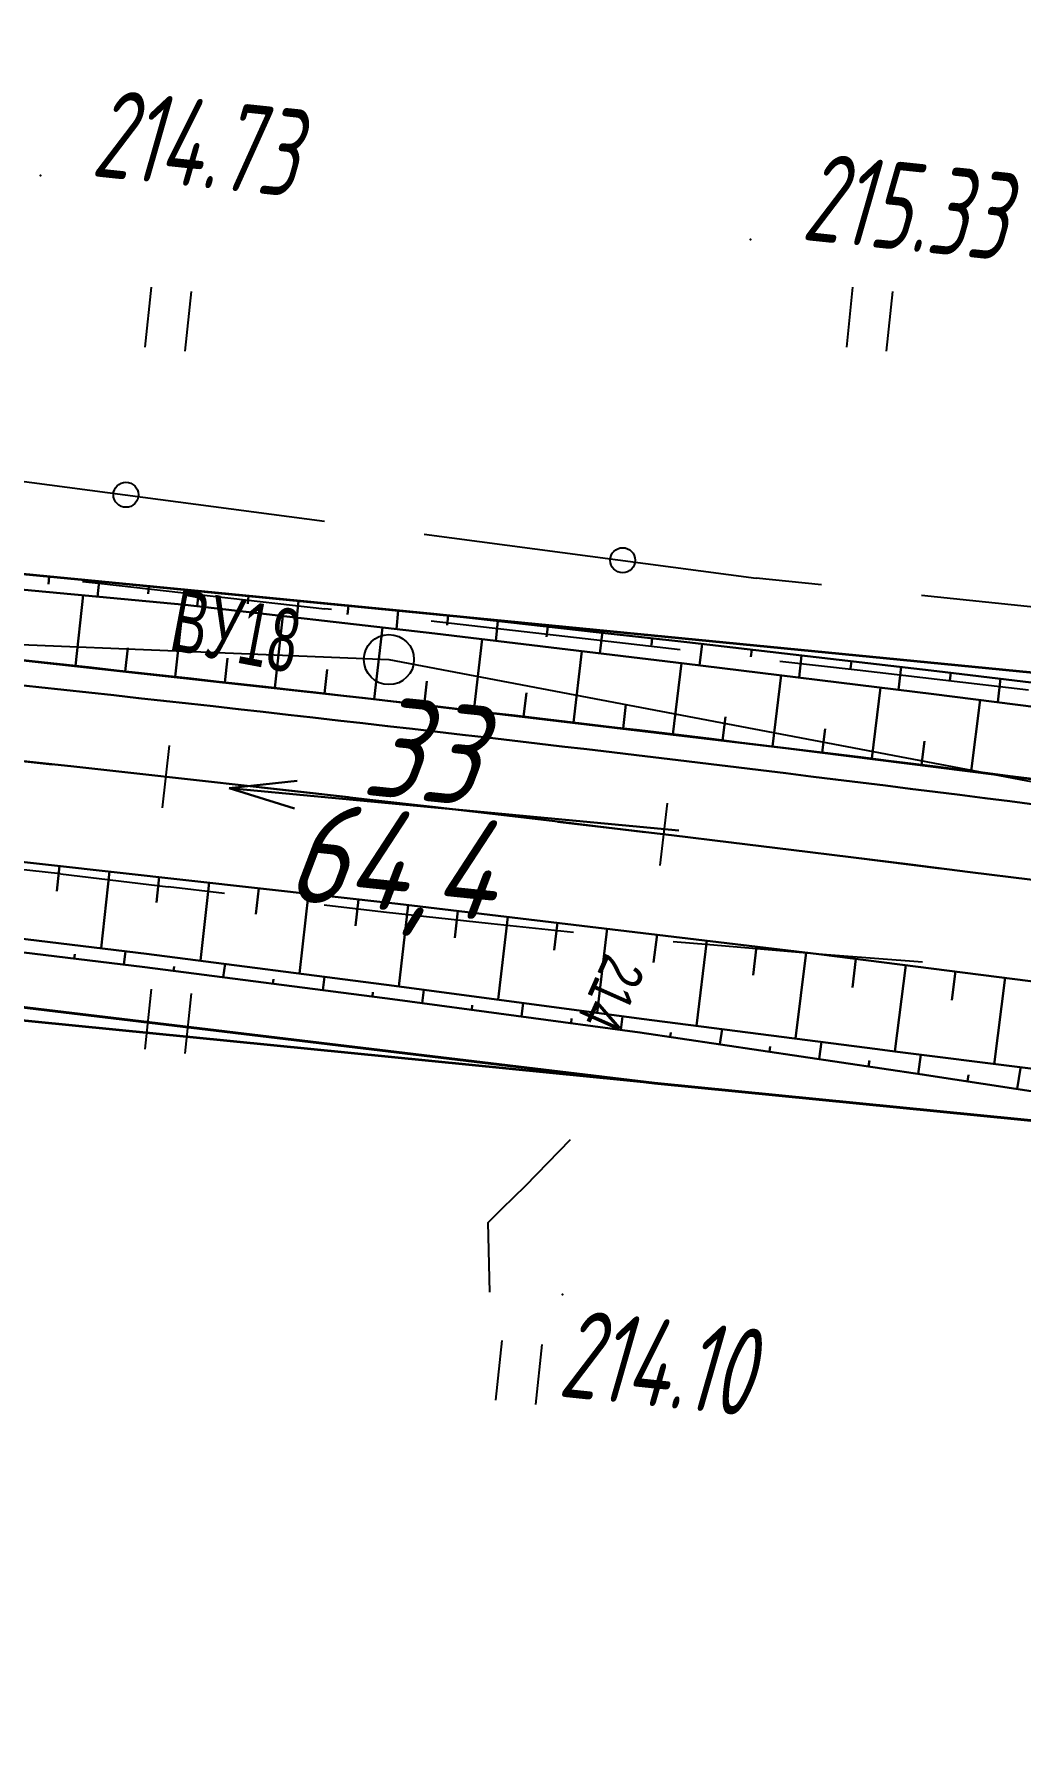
# Model space of a CAD drawing. Header units: millimetres. Extents: x -1799 to 6962, y -1020 to 4121.
# Drawn here: x 2565.9 to 2605.3, y 2140.6 to 2209.1 of the extents above; entities that cross this region are included whole.
import ezdxf

# ---------------------------------------------------------------- set-up
doc = ezdxf.new("R2010")
doc.units = ezdxf.units.MM
doc.linetypes.add('CONTI', pattern=[0])
doc.linetypes.add('STROT', pattern=[1.7, 0.5, -1.2])
for name, color, linetype, lineweight in [('10', 1, 'Continuous', 35), ('КОПИЯ_ОСЬ_13_ОТКОСЫ', 7, 'Continuous', 30), ('ОСЬ_ВЕРХ_ПОКРЫТИЯ_ГРАНИЦЫ_ПОЛОС', 7, 'Continuous', 30), ('ОСЬ_ВЕРХ_ПОКРЫТИЯ_ОСЬ', 1, 'Continuous', 30), ('Уклоны ПЧ', 5, 'Continuous', 30)]:
    doc.layers.add(name, color=color, linetype=linetype, lineweight=lineweight)
for name, color, linetype in [('_Ростелеком', 6, 'Continuous'), ('GOR_BDEFAULT', 212, 'CONTI'), ('PI_OTDEFAULT', 172, 'CONTI'), ('PI_TTDEFAULT', 5, 'CONTI'), ('PLN_O', 7, 'CONTI'), ('SIT_LDEFAULT', 7, 'CONTI'), ('ZAPSKDEFAULT', 7, 'CONTI'), ('КОПИЯ_ОСЬ_ТАНГЕНСЫ', 1, 'Continuous'), ('ОСЬ_ВЕРХ_ПОКРЫТИЯ_ПИКЕТЫ', 1, 'Continuous'), ('ОСЬ_ВЕРХ_ПОКРЫТИЯ_ТАНГЕНСЫ', 1, 'Continuous'), ('разметка', 7, 'Continuous')]:
    doc.layers.add(name, color=color, linetype=linetype)
doc.styles.add('eskd', font='spds.shx', dxfattribs={"width": 1.2, "oblique": 15})
doc.styles.add('SHRFT', font='TXT', dxfattribs={"width": 3.5})
doc.styles.get("Standard").update_dxf_attribs({"font": 'arial.ttf'})
doc.styles.add('STYLE1', font='romand.shx', dxfattribs={"width": 0.9})
doc.styles.add('ГОСТ', font='', dxfattribs={"oblique": 15, "height": 4})
doc.styles.get('ГОСТ').set_extended_font_data('GOST type A')
doc.linetypes.add('кабель_связи_проект.', pattern='A,10,-1,["/",STYLE1,S=3,R=0,X=0,Y=-1.5],-4.1', length=15.1)

# ---------------------------------------------------------------- blocks, each defined once
blk = doc.blocks.new('BL_2011')
at = {"color": 0}
for p, q in [((0, 0), (0, 2.4)), ((1.6, 0), (1.6, 2.4))]:
    blk.add_line(p, q, dxfattribs=at)
blk = doc.blocks.new('Стрелка')
at = {"layer": 'Уклоны ПЧ', "ltscale": 2}
for points in [[(-0.02342005360436872, -0.04794833697465961), (-0.02342005360436872, 17.97170368749525)], [(-0.02342005360436872, -0.04794833697465961), (-0.5784949510263147, 2.621650927669716)], [(-0.02342005360436872, -0.04794833697465961), (0.5316548438175772, 2.621650927669716)]]:
    blk.add_lwpolyline(points, dxfattribs=at)

msp = doc.modelspace()

# ---------------------------------------------------------------- linework, layer by layer
at = {"layer": '10'}
for points in [[(2101.215964376295, 2227.683480735322), (2162.085964376407, 2219.923480734614), (2159.525964376351, 2213.473480735359), (2297.715964376295, 2209.333480734763), (2404.765964376575, 2206.743480734912), (2404.405964376705, 2209.573480734986), (2429.815964376388, 2209.403480735061), (2482.405964376705, 2205.203480734875), (2522.825964376631, 2200.833480734763), (2522.305964376612, 2191.793480734726), (2567.945964376277, 2187.353480735247), (2607.945964376277, 2183.453480734875), (2645.445964376277, 2179.81348073521), (2656.475964376537, 2178.743480734912), (2795.065964376388, 2154.273480735173)], [(2711.605964376426, 2150.083480734763), (2669.275964376351, 2157.013480735396), (2631.085964376407, 2163.273480735173), (2562.695964376277, 2170.053480735433), (2522.135964376686, 2174.06348073521), (2464.055964376612, 2179.003480734688), (2394.925964376258, 2183.3734807348), (2355.125964376444, 2183.173480734614), (2300.975964376537, 2183.773480735173), (2267.925964376258, 2185.6234807348), (2237.395964376463, 2187.773480735173), (2206.525964376351, 2190.163480734837), (2183.505964376332, 2191.983480735135), (2147.735964376314, 2194.533480734949)]]:
    msp.add_lwpolyline(points, dxfattribs=at)
at = {"layer": '_Ростелеком', "linetype": 'кабель_связи_проект.', "lineweight": 40, "ltscale": 0.25}
msp.add_lwpolyline([(2147.735964376314, 2194.533480734949), (2165.620964376323, 2193.258480735508), (2183.892524459117, 2191.952918643517), (2204.259899181381, 2190.342639668298), (2245.727302920752, 2187.928894931835), (2377.213150545556, 2183.856410272804), (2394.925964376258, 2183.3734807348), (2427.774356473654, 2181.296994788026), (2466.421393385515, 2179.489945887973), (2529.045099162156, 2174.68424828389), (2590.674702712664, 2167.279744137463), (2631.085964376407, 2163.273480735173), (2687.255328848967, 2154.070012844552), (2711.605964395605, 2150.083480731969), (2728.843450850874, 2146.897353469779), (2777.18548696198, 2136.785582946998), (2823.732769019707, 2130.389864466538), (2843.098696965064, 2129.833376689267), (2891.691056727732, 2136.424062533689), (2926.975437407187, 2148.040086050903), (2920.921942522875, 2168.771160892596)], dxfattribs=at)
at = {"layer": 'GOR_BDEFAULT', "color": 212, "elevation": 214, "flags": 128}
msp.add_lwpolyline([(2584.101700376437, 2158.949212734972), (2584.04170037644, 2161.729210735683), (2584.601700376437, 2162.289216734854), (2585.53170037643, 2163.189217735467), (2587.321700376409, 2165.039216734854)], dxfattribs=at)
at = {"layer": 'PI_TTDEFAULT', "color": 5}
for p in [(2566.171700376444, 2203.479210735683, 214.734), (2594.511700376412, 2200.929215735209, 215.328), (2587.011700376412, 2158.859215734911, 214.097)]:
    msp.add_point(p, dxfattribs=at)
at = {"layer": 'PLN_O'}
for p, q in [((2561.651700376426, 2191.789216734854), (2577.511700376412, 2189.699212734972)), ((2581.481700376442, 2189.179215735209), (2594.741700376451, 2187.429215735209)), ((2594.741700376451, 2187.439217735467), (2597.351700376437, 2187.169213734952)), ((2601.331700376419, 2186.749215735507), (2617.241700376451, 2185.089211735328))]:
    msp.add_line(p, q, dxfattribs=at)
for centre in [(2569.581700376419, 2190.749215735507), (2589.411700376435, 2188.139214735863)]:
    msp.add_circle(centre, 0.5, dxfattribs=at)
at = {"layer": 'SIT_LDEFAULT', "color": 7}
for p, q in [((2568.601700376437, 2187.199212734972), (2567.851700376437, 2187.279213735287)), ((2577.521700376421, 2186.189217735467), (2568.601700376437, 2187.199212734972)), ((2577.79170037644, 2186.169213734952), (2577.521700376421, 2186.199212734972)), ((2587.911700376435, 2184.999215735507), (2581.761700376412, 2185.70921473523)), ((2591.701700376414, 2184.559212735307), (2587.911700376435, 2184.999215735507)), ((2598.771700376421, 2183.749215735507), (2595.681700376395, 2184.099213735585)), ((2605.611700376447, 2182.95921473523), (2598.771700376421, 2183.749215735507)), ((2563.591700376428, 2176.01921173503), (2566.971700376433, 2175.639214735863)), ((2566.971700376433, 2175.629212735606), (2571.271700376421, 2175.119217735169)), ((2571.271700376421, 2175.129212735606), (2573.521700376421, 2174.859215734911)), ((2577.491700376451, 2174.399216735189), (2579.861700376447, 2174.119217735169)), ((2579.861700376447, 2174.119217735169), (2584.161700376435, 2173.649216735189)), ((2584.161700376435, 2173.649216735189), (2587.441700376405, 2173.309212735307)), ((2591.421700376444, 2172.939217735467), (2592.891700376416, 2172.809212735307)), ((2592.891700376416, 2172.809212735307), (2597.54170037644, 2172.409211734695)), ((2597.54170037644, 2172.419213734952), (2601.381700376407, 2172.119217735169))]:
    msp.add_line(p, q, dxfattribs=at)
at = {"layer": 'КОПИЯ_ОСЬ_13_ОТКОСЫ'}
for p, q in [((2566.518669230174, 2187.491933267948), (2566.488334127536, 2187.180394478527)), ((2568.509254849117, 2187.298106300098), (2568.449510474204, 2186.684536916589)), ((2570.499840468061, 2187.104279331316), (2570.470431195814, 2186.802248737228)), ((2572.490420619733, 2186.910396251281), (2572.43138131995, 2186.304864971352)), ((2574.480981613839, 2186.71631655508), (2574.449752858354, 2186.396021627274)), ((2576.471542607944, 2186.522236857948), (2576.405666885907, 2185.846588426654)), ((2578.462103602049, 2186.328157160816), (2578.427456635496, 2185.972803657328)), ((2580.452664596154, 2186.134077463684), (2580.37995245198, 2185.388311881957)), ((2582.442564890176, 2185.933687094052), (2582.399182425588, 2185.546004681301)), ((2584.430159204678, 2185.711271175568), (2584.341589463011, 2184.919777851005)), ((2586.417753519179, 2185.488855256152), (2586.372566242158, 2185.085044345272))]:
    msp.add_line(p, q, dxfattribs=at)
for points in [[(2434.782052770586, 2196.926713033033), (2443.370065465899, 2196.489029927564), (2451.956247106524, 2196.016724629712), (2461.973947301836, 2195.478531880689), (2471.98902298543, 2194.89274696858), (2481.994638219805, 2194.162888570142), (2491.996713415117, 2193.385499043775), (2501.522409215899, 2192.654038472486), (2511.04468704793, 2191.879365010572), (2518.660287633867, 2191.23454384358), (2526.273813024492, 2190.565079732251), (2531.030893102617, 2190.132020039869), (2541.971505895586, 2189.127335591626), (2551.95630814168, 2188.163117451978), (2561.951242223711, 2187.28596596272), (2571.941842809649, 2186.361313863111), (2581.908517614336, 2185.212052388501), (2591.869699254961, 2184.01545815022), (2601.828317419024, 2182.799119038892), (2611.781076208086, 2181.535492940259)], [(2434.782184617807, 2196.926763523755), (2443.370075242807, 2196.48901938313), (2451.956012742807, 2196.016729344067), (2461.974079149057, 2195.478521336255), (2471.989215867807, 2194.892705906567), (2481.994586961557, 2194.16284750813), (2491.996540086557, 2193.38550375813), (2501.522418992807, 2192.65405844563), (2511.044879930307, 2191.879400242505), (2518.660114305307, 2191.234502781567), (2526.273883836557, 2190.565069187817), (2531.030719774057, 2190.131963719067), (2541.971637742807, 2189.127325047192), (2551.956501024057, 2188.163091648755), (2561.951129930307, 2187.286016453442), (2571.941852586557, 2186.361333836255), (2581.908649461557, 2185.212041844067), (2591.869586961557, 2184.015508640942), (2601.828571336557, 2182.79907797688), (2611.781208055307, 2181.535528172192)], [(2428.936481492807, 2194.36792563313), (2445.686969774057, 2193.594610203442), (2462.430622117807, 2192.687627781567), (2479.166461961557, 2191.647344578442), (2495.894001024057, 2190.473760594067), (2512.611286180307, 2189.166997898755), (2529.317340867807, 2187.726934422192), (2546.011676805307, 2186.153814305005), (2562.693317430307, 2184.447759617505), (2579.360309617807, 2182.608770359692), (2596.012653367807, 2180.63696860188), (2612.648395555307, 2178.532720555005), (2629.266559617807, 2176.295782078442), (2645.866657274057, 2173.926641453442), (2662.447711961557, 2171.425176609692), (2679.007770555307, 2168.79175375813), (2695.546344774057, 2166.026372898755), (2712.062458055307, 2163.129400242505)], [(2556.561668345656, 2188.417433137459), (2562.021137911428, 2187.92986613178), (2572.048471227617, 2186.953486317222), (2581.999913872432, 2185.983220659581), (2588.469826273018, 2185.259224066896)], [(2428.599059883893, 2186.375069268433), (2445.507751290143, 2185.593575127808), (2462.409118477643, 2184.675606377808), (2479.302673165143, 2183.621163018433), (2496.186950508893, 2182.430367119995), (2513.061462227643, 2181.103218682495), (2529.924255196393, 2179.639839776245), (2546.775329415143, 2178.040352471558), (2563.612243477643, 2176.304878838745), (2580.434997383893, 2174.433418877808), (2597.242126290143, 2172.42621672937), (2614.032165352643, 2170.283394463745), (2630.804626290143, 2168.004952080933), (2647.558044258893, 2165.59125579187), (2664.291442696393, 2163.042183526245), (2681.003845040143, 2160.358223565308), (2697.693786446393, 2157.539253838745), (2714.360290352643, 2154.585762627808)], [(2567.570270555307, 2183.923467625317), (2567.876422899057, 2186.743291844067)], [(2571.546344774057, 2183.487676609692), (2571.865192430307, 2186.368658055005)], [(2575.521930711557, 2183.04419516438), (2575.845172899057, 2185.916997898755)], [(2579.496051805307, 2182.593145359692), (2579.823688524057, 2185.456426609692)], [(2583.469684617807, 2182.134649265942), (2583.801715867807, 2184.988286961255)], [(2588.469826273018, 2185.259224066896), (2591.972116247149, 2184.867310567212), (2601.943490758867, 2183.718445821119), (2611.909311071367, 2182.522202534986), (2621.881418004961, 2181.361558003736), (2631.84790970418, 2180.153519673658), (2641.807199254961, 2178.878937764478), (2651.760324254961, 2177.557053609205), (2661.688668981524, 2176.061509175611), (2671.609750524492, 2174.518815083814), (2681.500314489336, 2172.789689107251), (2691.382516637774, 2171.013596577955), (2701.239694372149, 2169.103898091626)], [(2588.607980504961, 2185.295868916822), (2588.497873083086, 2184.425873799634)], [(2590.591989294024, 2185.043793721509), (2590.555063024492, 2184.753830952955)], [(2569.558551805307, 2183.706548680005), (2569.661579149057, 2184.646368015942)], [(2573.534137742807, 2183.26685141438), (2573.641071336557, 2184.227056492505)], [(2587.442829149057, 2181.668584812817), (2587.779254930307, 2184.512701023755)], [(2592.577035680742, 2184.79898170979), (2592.480111852617, 2183.942276997876)], [(2594.56421829793, 2184.573273701978), (2594.531686559649, 2184.287735982251)], [(2596.551217809649, 2184.345688863111), (2596.449594274492, 2183.462037129712)], [(2577.509235399057, 2182.81958578938), (2577.617633836557, 2183.77710532063)], [(2591.414508836557, 2181.194952000317), (2591.755329149057, 2184.029424656567)], [(2595.385211961557, 2180.713750828442), (2595.731891649057, 2183.549444187817)], [(2598.538034215899, 2184.1162119344), (2598.503854528399, 2183.821686787915)], [(2600.524606481524, 2183.884858174634), (2600.418100133867, 2182.97428993733)], [(2602.510934606524, 2183.651612325025), (2602.475168004961, 2183.348130269361)], [(2581.483356492807, 2182.364873875317), (2581.593219774057, 2183.319219578442)], [(2585.456501024057, 2181.90259360188), (2585.567829149057, 2182.853643406567)], [(2599.355426805307, 2180.224981297192), (2599.707477586557, 2183.062139500317)], [(2604.497079626055, 2183.41650490315), (2604.385690465899, 2182.479035420728)], [(2439.407954942124, 2182.157931660687), (2441.240173165143, 2182.097359307495), (2451.197204415143, 2181.720894463745), (2461.158141915143, 2181.372627862183), (2471.117614571393, 2180.97699797937), (2481.063903633893, 2180.354683526245), (2491.007263008893, 2179.685127862183), (2500.476501290143, 2179.029976494995), (2509.942809883893, 2178.331856377808), (2511.835876290143, 2178.185860284058), (2523.662048165143, 2177.224678643433), (2535.482848946393, 2176.198555596558), (2543.045348946393, 2175.504219659058), (2550.605407540143, 2174.78412688562), (2560.506286446393, 2173.63666594812), (2570.402282540143, 2172.442207940308), (2580.286559883893, 2171.166329034058), (2590.164977852643, 2169.843575127808), (2599.578552071393, 2168.638008721558), (2600.275102240334, 2168.545580064331)], [(2439.407956248711, 2182.157971182291), (2441.240364261883, 2182.097394370859), (2451.197395511883, 2181.720853233163), (2461.158271976727, 2181.372605705087), (2471.117408939617, 2180.977015876596), (2481.06397266032, 2180.354718589609), (2491.007484623211, 2179.685172462289), (2500.476722904461, 2179.03000965101), (2509.942909427898, 2178.331910514657), (2511.835701175945, 2178.185853385751), (2523.662056156414, 2177.224667930429), (2535.482979007977, 2176.19856395704), (2543.04526538493, 2175.50422801954), (2550.605171390789, 2174.784175300424), (2560.506385990398, 2173.636712455575), (2570.402076908367, 2172.442214393442), (2580.286720463055, 2171.16637935621), (2590.165199466961, 2169.84358348829), (2599.578376957195, 2168.637967490976), (2600.275094273538, 2168.545519970742)], [(2589.428668992807, 2181.432622898755), (2589.541461961557, 2182.38062094563)], [(2603.324665086557, 2179.728643406567), (2603.682086961557, 2182.567388523755)], [(2439.378531380362, 2181.912888538477), (2441.227638431805, 2181.837701225107), (2451.179573246258, 2181.385325813119), (2461.143104740398, 2181.107547187631), (2471.105232425945, 2180.782397651498), (2481.050087162273, 2180.149188422983), (2490.991859623211, 2179.468736076181), (2500.93360156657, 2178.781705283945), (2510.872017093914, 2178.047446632211), (2520.326942631023, 2177.221536063974), (2529.778053470867, 2176.352755927865), (2531.667640873211, 2176.172721290414), (2541.112434574383, 2175.241176032846), (2550.552925297039, 2174.266806983774), (2560.450508304852, 2173.108662986581), (2570.342476078289, 2171.903500938241), (2580.224739261883, 2170.629445457284), (2590.100837894695, 2169.308442497079), (2601.364479252117, 2167.635026359384), (2608.836499205043, 2166.484134743375)], [(2593.399860399057, 2180.955205906567), (2593.514606492807, 2181.900030125317)], [(2597.370563524057, 2180.470220555005), (2597.486774461557, 2181.415410984692)], [(2601.340290086557, 2179.97778891438), (2601.458454149057, 2180.923345555005)], [(2566.937438790143, 2175.945870049683), (2566.828063790143, 2174.940743096558)], [(2568.925720040143, 2175.728706963745), (2568.589294258893, 2172.664620049683)], [(2570.913513008893, 2175.509590752808), (2570.800720040143, 2174.48822844812)], [(2572.901305977643, 2175.28852141687), (2572.553161446393, 2172.168648369995)], [(2574.889098946393, 2175.065621026245), (2574.771911446393, 2174.02582610437)], [(2576.876403633893, 2174.84076751062), (2576.515075508893, 2171.658882744995)], [(2578.863220040143, 2174.614082940308), (2578.742126290143, 2173.553536065308)], [(2580.850524727643, 2174.385567315308), (2580.475524727643, 2171.14154876062)], [(2582.836852852643, 2174.154976494995), (2582.710876290143, 2173.073799737183)], [(2584.823669258893, 2173.922676690308), (2584.434997383893, 2170.61664641687)], [(2586.809509102643, 2173.688301690308), (2586.679138008893, 2172.586495049683)], [(2588.795837227643, 2173.452217705933), (2588.393493477643, 2170.084297784058)], [(2590.781677071393, 2173.214058526245), (2590.646423165143, 2172.091622002808)], [(2592.767028633893, 2172.97406829187), (2592.353454415143, 2169.567207940308)], [(2594.752380196393, 2172.732247002808), (2594.613220040143, 2171.596748955933)], [(2567.515815922039, 2172.252747917001), (2567.537635990398, 2172.430282020395)], [(2569.500770756023, 2172.007905387704), (2569.567268558758, 2172.54482593519)], [(2571.485237308758, 2171.758611106698), (2571.507972904461, 2171.93751468641)], [(2573.469185062664, 2171.505559348886), (2573.53794116618, 2172.042632484262)], [(2596.737243477643, 2172.488472588745), (2596.314880196393, 2169.060860284058)], [(2598.722106758893, 2172.242867119995), (2598.580505196393, 2171.100411065308)], [(2600.706970040143, 2171.995308526245), (2600.275329415143, 2168.547066338745)], [(2575.452858158367, 2171.250613593881), (2575.475959965008, 2171.429616355722)], [(2577.436287113445, 2170.993777656381), (2577.506019779461, 2171.530120277231)], [(2602.691345040143, 2171.745918877808), (2602.546325508893, 2170.59662688562)], [(2604.675231758893, 2171.49457610437), (2604.234313790143, 2168.025581963745)], [(2579.419502445477, 2170.735047721689), (2579.442909427898, 2170.913806342905)], [(2581.402443119305, 2170.474427604501), (2581.473091312664, 2171.010041618173)], [(2583.385139652508, 2170.21191539747), (2583.408851810711, 2170.390429878061)], [(2585.367592045086, 2169.947511100595), (2585.439186283367, 2170.482392692392)], [(2587.349769779461, 2169.681218528573), (2587.373817631023, 2169.859490775888)], [(2589.331703373211, 2169.413033866708), (2589.404243656414, 2169.947179221933)], [(2591.311836429852, 2169.131471061532), (2591.337867923992, 2169.309258842294)], [(2593.290596195477, 2168.840775871103), (2593.378456302898, 2169.436913871591)], [(2595.269081302898, 2168.548230552499), (2595.298561283367, 2168.746915244882)], [(2597.247322269695, 2168.253827476327), (2597.347908207195, 2168.927564048593)], [(2600.275299876559, 2168.547069467989), (2600.275329415143, 2168.547066338745), (2631.268393477987, 2164.662258128089), (2687.481703112435, 2155.451589730953), (2711.945870712176, 2152.057363514242), (2711.946347446161, 2152.057258374442)], [(2599.225258060711, 2167.957574271982), (2599.258979984539, 2168.182118797128)], [(2601.202888675945, 2167.659463310068), (2601.316475101727, 2168.410607719247)], [(2605.157386966961, 2167.057683372323), (2605.284218021648, 2167.886041068857)], [(2603.180275150555, 2167.35950221998), (2603.218391605633, 2167.609845542734)]]:
    msp.add_lwpolyline(points, dxfattribs=at)
at = {"layer": 'КОПИЯ_ОСЬ_ТАНГЕНСЫ'}
for p, q in [((2119.941700375852, 2203.019214735751), (2580.079850085438, 2184.177011251834)), ((2580.079850085438, 2184.177011251834), (2852.601700375855, 2132.519214735751))]:
    msp.add_line(p, q, dxfattribs=at)
msp.add_circle((2580.079850085438, 2184.177011251834), 1, dxfattribs=at)
at = {"layer": 'ОСЬ_ВЕРХ_ПОКРЫТИЯ_ГРАНИЦЫ_ПОЛОС', "linetype": 'Continuous'}
for points in [[(2565.222846255414, 2184.177978201223), (2566.217932625159, 2184.070741932293), (2567.212967871406, 2183.963032324252), (2568.207951768834, 2183.854849403177), (2569.202884092354, 2183.746193192353), (2570.197764616876, 2183.637063713198), (2571.192593117225, 2183.527460997378), (2572.187369368252, 2183.417385063519), (2573.182093144986, 2183.306835939561), (2574.176764222249, 2183.19581365065), (2575.171382374954, 2183.084318220069), (2576.165947378127, 2182.972349674826), (2577.160459006651, 2182.859908037272), (2578.154917035436, 2182.746993337211), (2579.149321239567, 2182.633605596994), (2580.143671394015, 2182.519744845492), (2581.137967273748, 2182.405411103194), (2582.132208653793, 2182.290604400833), (2583.126395309149, 2182.175324761693), (2584.120527014844, 2182.059572215577), (2585.114603545933, 2181.943346782041), (2586.108624677532, 2181.826648493682), (2587.102590184639, 2181.709477374715), (2588.096499842368, 2181.591833448422), (2589.090353425892, 2181.473716748332), (2590.08415071024, 2181.355127294933), (2591.077891470495, 2181.236065116164), (2592.071575481919, 2181.116530241829), (2593.06520251954, 2180.996522696142), (2594.058772358616, 2180.876042507974), (2595.052284774263, 2180.755089706195), (2596.045739541683, 2180.633664313157), (2597.039136436078, 2180.511766362389), (2598.03247523268, 2180.389395876241), (2599.025755706747, 2180.266552883585), (2600.018977633483, 2180.143237412361), (2601.012140788031, 2180.019449494233), (2602.005244945854, 2179.895189152484), (2602.998289882156, 2179.770456416917), (2603.991275372196, 2179.645251317334), (2604.984201191235, 2179.51957387795), (2605.977067114736, 2179.393424132292)], [(2605.850788294725, 2178.401429342491), (2604.858394265621, 2178.527519132395), (2603.865940369442, 2178.653136839544), (2602.873426830696, 2178.778282433202), (2601.880853873949, 2178.902955883567), (2600.888221723852, 2179.027157165495), (2599.895530604912, 2179.150886248251), (2598.90278074187, 2179.274143110414), (2597.90997235929, 2179.396927715664), (2596.917105681912, 2179.519240040717), (2595.924180934331, 2179.641080058565), (2594.93119834117, 2179.762447738473), (2593.938158127256, 2179.883343056229), (2592.945060517211, 2180.003765979235), (2591.951905735777, 2180.123716487003), (2590.958694007664, 2180.243194548798), (2589.965425557582, 2180.362200136681), (2588.972100610388, 2180.480733225507), (2587.978719390763, 2180.598793789198), (2586.985282123564, 2180.716381799814), (2585.991789033471, 2180.83349723128), (2584.998240345429, 2180.950140055654), (2584.004636284089, 2181.06631024686), (2583.010977074484, 2181.182007778821), (2582.017262941294, 2181.297232625459), (2581.023494109491, 2181.411984763493), (2580.029670803875, 2181.526264163119), (2579.035793249301, 2181.640070799192), (2578.041861670741, 2181.753404648428), (2577.047876293052, 2181.866265681026), (2576.05383734112, 2181.978653877427), (2575.059745040004, 2182.090569205967), (2574.06559961456, 2182.202011643362), (2573.071401289732, 2182.312981165399), (2572.077150290463, 2182.423477748794), (2571.082846841784, 2182.533501361881), (2570.088491168668, 2182.643051986967), (2569.094083496117, 2182.752129597043), (2568.09962404919, 2182.860734166962), (2567.105113052801, 2182.968865669717), (2566.110550732157, 2183.076524082956), (2565.115937312114, 2183.183709384327)]]:
    msp.add_lwpolyline(points, dxfattribs=at)
at = {"layer": 'ОСЬ_ВЕРХ_ПОКРЫТИЯ_ОСЬ'}
msp.add_lwpolyline([(2426.207351945495, 2190.477938314353, -0.036617846919), (2731.386984335937, 2155.496033399751)], format="xyb", dxfattribs=at)
at = {"layer": 'ОСЬ_ВЕРХ_ПОКРЫТИЯ_ПИКЕТЫ'}
for p, q in [((2571.045831894889, 2178.261716005777), (2571.320709086527, 2180.746558562306)), ((2590.901974232149, 2175.969437025872), (2591.200503766866, 2178.45154905544))]:
    msp.add_line(p, q, dxfattribs=at)
at = {"layer": 'ОСЬ_ВЕРХ_ПОКРЫТИЯ_ТАНГЕНСЫ'}
for p, q in [((2119.941700375852, 2203.019214735751), (2580.079850085438, 2184.177011251834)), ((2580.079850085438, 2184.177011251834), (2852.601700375855, 2132.519214735751))]:
    msp.add_line(p, q, dxfattribs=at)
msp.add_circle((2580.079850085438, 2184.177011251834), 1, dxfattribs=at)
at = {"layer": 'разметка', "linetype": 'STROT', "lineweight": 30, "ltscale": 7}
msp.add_lwpolyline([(2295.126399920797, 2195.845574040351), (2426.20735194989, 2190.477938314353, -0.03661784691979356), (2731.386984335821, 2155.496033398819, 0.03315993183262787), (2816.77431546918, 2142.924740151887, 0.07299314158265033), (2903.535571704017, 2150.905664543075, 0.0208555111745606), (2952.525832701949, 2165.720669882757, -0.02082482559198729), (3001.516093699911, 2180.535675218714, -0.01435564632850414), (3018.36542483097, 2184.104927326937, -0.03749879800817032), (3107.987691925935, 2191.292633513373), (3173.185842721296, 2193.251660703135, 0.06253206427835101), (3222.727246885925, 2198.890219756787, 0.1166163031610069), (3262.841511575543, 2221.445657927928, 0.0625546909724315), (3293.399657548909, 2260.845453227324, -0.01240678721047258), (3323.524116140305, 2305.660466044595, -0.01289234453343849), (3339.170638600228, 2326.149867380423, -0.0008173444225795665), (3360.086087301295, 2351.045616718394, 0.01157994022244065), (3380.45253558583, 2376.375383199577, 0.05392048293527532), (3395.924318417741, 2404.681474589196, 0.05392048293527532)], format="xyb", dxfattribs=at)

# ---------------------------------------------------------------- block references
at = {"layer": 'ZAPSKDEFAULT', "color": 7, "rotation": 354.0000000000001}
for p in [(2570.351700376437, 2196.639214735863), (2598.351700376437, 2196.639214735863), (2570.351700376437, 2168.639214735863), (2584.351700376437, 2154.639214735863)]:
    msp.add_blockref('BL_2011', p, dxfattribs=at)
at = {"layer": 'Уклоны ПЧ', "rotation": 264.6378696644786}
msp.add_blockref('Стрелка', (2573.754306480268, 2179.014552139131), dxfattribs=at)

# ---------------------------------------------------------------- texts
at = {"layer": 'GOR_BDEFAULT', "color": 212, "style": 'SHRFT', "width": 0.75}
msp.add_text('214', height=1.722262, rotation=246.057011, dxfattribs=at).set_placement((2588.761200376446, 2172.515305735556, 214))
at = {"layer": 'PI_OTDEFAULT', "color": 172, "style": 'eskd', "oblique": 10, "width": 0.8}
for s, p in [('214.73', (2568.161700376435, 2203.469216735487)), ('215.33', (2596.511700376412, 2200.929215735209)), ('214.10', (2586.794437376384, 2154.798416735058))]:
    msp.add_text(s, height=3.5, rotation=354.0000000000001, dxfattribs=at).set_placement(p)
at = {"layer": 'КОПИЯ_ОСЬ_ТАНГЕНСЫ', "width": 0.6}
msp.add_text('ВУ18', height=2.5, rotation=349.266659989658, dxfattribs=at).set_placement((2571.250136955359, 2184.57846615502))
at = {"layer": 'ОСЬ_ВЕРХ_ПОКРЫТИЯ_ТАНГЕНСЫ', "width": 0.6}
msp.add_text('ВУ18', height=2.5, rotation=349.266659989658, dxfattribs=at).set_placement((2571.250136955359, 2184.57846615502))
at = {"layer": 'Уклоны ПЧ', "style": 'ГОСТ', "oblique": 15}
for s, p in [('33', (2578.927316684751, 2178.79424641413)), ('64,4', (2575.890379425409, 2174.592822857586))]:
    msp.add_text(s, height=4, rotation=354.139337, dxfattribs=at).set_placement(p)

doc.saveas('drawing.dxf')
